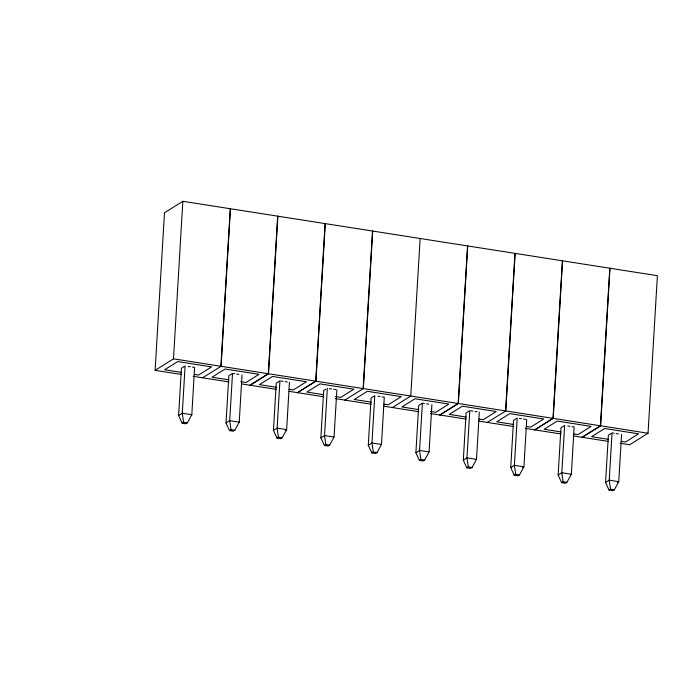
<?xml version="1.0" encoding="UTF-8"?>
<svg xmlns="http://www.w3.org/2000/svg" width="692" height="692" viewBox="0 0 692 692"><rect width="100%" height="100%" fill="white"/><g stroke="black" fill="none" stroke-linecap="round" stroke-linejoin="round"><path stroke-width="1.04" d="M181.564 374.493L155.12 370.35L164.48 212.799L182.844 201.294L657.4 275.693L648.041 433.244L629.677 444.748L620.153 443.252M155.12 370.35L173.484 358.837L182.844 201.294M192.497 367.132L194.608 367.461L191.805 414.724L187.376 422.847L185.906 423.772L182.1 423.175L178.605 415.537L181.416 368.274L184.357 366.431M185.093 365.973L182.281 413.236L183.57 422.25L182.1 423.175M220.895 366.276L230.263 208.733M230.445 208.759L221.085 366.302L202.54 377.78M242.027 374.9L239.224 422.163L234.796 430.286L233.325 431.202L229.519 430.606L226.025 422.968L228.836 375.704L232.512 373.403L234.623 373.741M232.512 373.403L229.701 420.667L230.99 429.689L229.519 430.606M277.674 216.163L268.314 373.706L249.959 385.219M277.864 216.189L268.505 373.741L250.141 385.245M273.444 430.407L276.255 383.143L279.923 380.842L277.12 428.106L278.409 437.119L276.938 438.036L273.444 430.407L277.12 428.106L286.644 429.594L289.446 382.33M325.093 223.594L315.734 381.145L297.37 392.649M325.283 223.628L315.924 381.171L297.56 392.675M336.866 389.769L334.054 437.033L329.634 445.146L328.164 446.072L324.358 445.475L320.863 437.837L323.674 390.573L325.88 389.198M327.342 388.273L324.539 435.536L325.82 444.549L324.358 445.475M363.153 388.575L372.512 231.033M372.703 231.059L363.343 388.61L344.789 400.088M368.282 445.276L371.094 398.012L374.761 395.712L371.959 442.975L373.239 451.988L371.777 452.905L368.282 445.276L371.959 442.975L381.474 444.463L384.285 397.199L382.166 396.871M420.122 238.498L410.763 396.04L392.399 407.545M431.894 404.664L429.083 451.928L424.654 460.05L423.184 460.967L419.378 460.37L415.892 452.732L418.695 405.469L421.636 403.635M467.541 245.928L458.182 403.471L439.818 414.984M467.723 245.963L458.363 403.505L440 415.01M479.305 412.095L476.503 459.358L472.074 467.481L470.603 468.406L466.797 467.809L463.311 460.171L466.114 412.908M505.601 410.91L514.96 253.367M515.142 253.393L505.783 410.936L487.237 422.414M526.724 419.534L523.922 466.797L519.493 474.92L518.023 475.837L514.217 475.24L510.722 467.602L513.533 420.338L516.474 418.496M517.209 418.037L514.398 465.301L515.687 474.323L514.217 475.24M562.38 260.798L553.012 418.34L534.657 429.853M562.561 260.823L553.202 418.375L534.838 429.879M572.033 426.635L574.144 426.964L571.341 474.228L566.912 482.35L565.442 483.267L561.636 482.67L558.141 475.041L560.952 427.777L563.894 425.935M564.629 425.476L561.817 472.74L563.106 481.753L561.636 482.67M609.79 268.228L600.431 425.779L582.076 437.283M609.981 268.262L600.621 425.805L582.257 437.309M621.563 434.403L618.76 481.667L614.332 489.78L612.861 490.706L609.055 490.109L605.561 482.471L608.372 435.207L611.313 433.365M276.938 438.036L280.744 438.633L282.215 437.716L286.644 429.594L285.173 430.519M371.777 452.905L375.583 453.502L377.053 452.585L381.474 444.463M178.605 415.537L182.281 413.236L191.805 414.724M226.025 422.968L229.701 420.667L239.224 422.163M320.863 437.837L324.539 435.536L334.054 437.033M466.849 412.449L469.79 410.607L466.979 457.87L468.268 466.884L466.797 467.809M415.892 452.732L419.56 450.431L429.083 451.928M419.378 460.37L420.848 459.453L424.654 460.05M463.311 460.171L466.979 457.87L476.503 459.358M510.722 467.602L514.398 465.301L523.922 466.797L522.451 467.714M558.141 475.041L561.817 472.74L571.341 474.228M605.561 482.471L609.237 480.17L618.76 481.667L617.29 482.583M609.055 490.109L610.526 489.183L614.332 489.78M173.484 358.837L648.041 433.244M188.267 366.466L190.378 366.803M236.742 374.069L238.852 374.398M280.987 381.007L283.097 381.335M285.216 381.673L287.336 382.001M329.461 388.61L331.58 388.939M333.691 389.267L335.81 389.605M377.936 396.205L380.055 396.533M424.481 403.505L422.371 403.168L419.56 450.431L420.848 459.453M426.601 403.834L428.72 404.163M470.845 410.771L472.965 411.1M475.075 411.437L477.195 411.766M519.32 418.375L521.439 418.703M523.55 419.032L525.669 419.369M567.795 425.969L569.914 426.307M614.159 433.244L612.048 432.907L609.237 480.17L610.526 489.183M616.278 433.573L618.389 433.901M181.564 372.426L164.609 369.77L177.688 361.57L211.596 366.89L198.517 375.081L194.279 374.415M228.983 379.856L212.029 377.201L225.108 369L259.016 374.32L245.937 382.52L240.634 381.69M276.402 387.295L259.448 384.631L272.527 376.439L306.435 381.75L293.356 389.951L289.118 389.285M323.821 394.725L306.867 392.07L319.946 383.87L353.854 389.189L340.775 397.381L335.473 396.551M371.241 402.164L354.278 399.5L367.365 391.309L401.273 396.62L388.195 404.82L383.956 404.154M418.842 409.621L401.888 406.965L414.966 398.774L448.874 404.085L435.796 412.285L430.502 411.455M466.261 417.06L449.307 414.404L462.386 406.204L496.294 411.524L483.215 419.715L478.976 419.049M513.68 424.49L496.726 421.835L509.805 413.634L543.713 418.954L530.634 427.154L526.396 426.488M561.1 431.929L544.146 429.265L557.224 421.073L591.132 426.384L578.054 434.585L573.815 433.919M608.519 439.359L591.565 436.704L604.644 428.504L638.552 433.823L625.473 442.015L621.234 441.358M193.206 376.318L228.983 381.932M241.681 383.922L276.402 389.362M289.1 391.352L323.821 396.793M335.456 398.618L371.241 404.232M383.939 406.221L418.842 411.697M430.485 413.522L466.261 419.127M478.959 421.117L513.68 426.566M525.323 428.383L561.1 433.996M573.798 435.986L608.519 441.427M183.57 422.25L187.376 422.847M230.99 429.689L234.796 430.286M278.409 437.119L282.215 437.716M325.82 444.549L329.634 445.146M373.239 451.988L377.053 452.585M468.268 466.884L472.074 467.481M515.687 474.323L519.493 474.92M563.106 481.753L566.912 482.35"/></g></svg>
